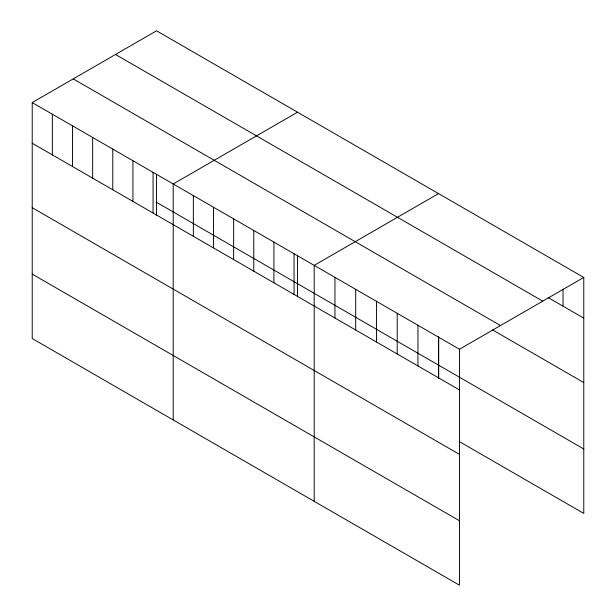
<?xml version="1.0" encoding="UTF-8"?>
<svg xmlns="http://www.w3.org/2000/svg" width="616" height="616" viewBox="0 0 616 616"><rect width="100%" height="100%" fill="white"/><g stroke="black" fill="none" stroke-linecap="round" stroke-linejoin="round"><path stroke-width="0.92" d="M32.217 102.579L459.459 349.241L459.459 585.2L32.217 338.538L32.217 102.579L156.541 30.8L583.783 277.462L583.783 513.421L459.274 441.541M297.528 112.197L173.204 183.976L173.204 419.935M438.523 193.601L314.199 265.373L314.199 501.332M459.459 349.241L583.783 277.462M548.086 297.536L583.783 318.141M115.515 54.485L542.758 301.147M73.242 78.894L500.485 325.556M492.477 329.868L583.783 382.582M156.541 202.317L583.783 448.979M32.217 143.258L459.459 389.92M32.217 207.7L459.459 454.362M32.217 274.097L459.459 520.759M563.032 289.135L563.032 306.16M438.707 337.26L438.707 377.939M438.523 336.251L438.523 378.193M417.956 325.279L417.956 365.958M397.205 313.298L397.205 353.977M376.453 301.316L376.453 341.995M355.702 289.335L355.702 330.014M334.95 277.354L334.95 318.041M297.528 255.809L297.528 296.789M294.055 253.746L294.055 294.425M273.912 242.119L273.912 282.798M253.769 230.492L253.769 271.171M233.633 218.865L233.633 259.544M213.49 207.23L213.49 247.917M193.347 195.603L193.347 236.282M156.541 174.413L156.541 215.392M153.068 172.349L153.068 213.028M132.925 160.722L132.925 201.401M112.782 149.095L112.782 189.774M92.646 137.46L92.646 178.147M72.503 125.833L72.503 166.513M52.36 114.206L52.36 154.886"/></g></svg>
